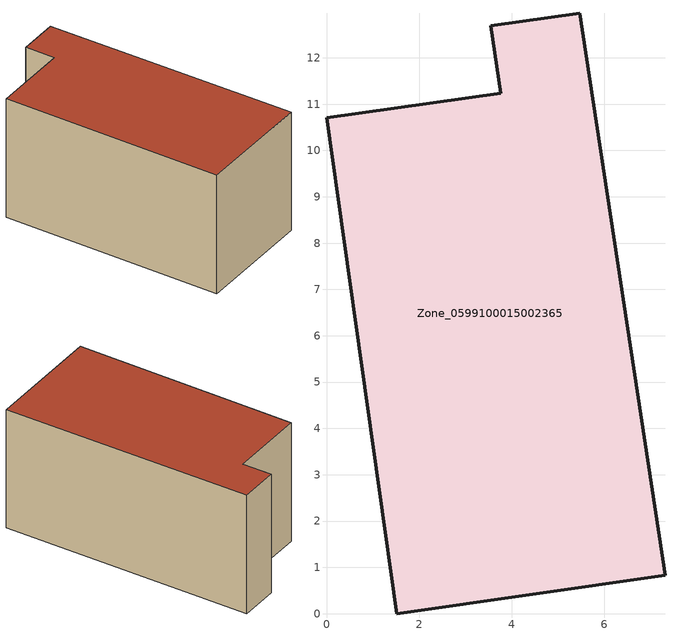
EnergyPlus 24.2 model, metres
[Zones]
Zone_0599100015002365
 floor ground (C_G): 7.31,0.83 1.52,0 0,10.71 3.76,11.24 3.55,12.69 5.47,12.96 z1.41
 wall outside (C_F): 1.52,0 7.31,0.83 5.47,12.96 3.55,12.69 3.76,11.24 0,10.71 1.52,0 z1.41:7.52
 roof outside (C_R): 0,10.71 1.52,0 7.31,0.83 5.47,12.96 3.55,12.69 3.76,11.24 z7.52
[BUILDING]
Pand.0599100015002365: North Axis=0; Terrain=City; Loads Convergence Tolerance Value=0.04; Temperature Convergence Tolerance Value=0.4; Solar Distribution=FullExterior; Maximum Number of Warmup Days=25; Minimum Number of Warmup Days=1
[Site:Location]
Rotterdam.The.Hague.AP_ZH_NLD Design_Conditions: Latitude=51.96; Longitude=4.45; Time Zone=1; Elevation=-4.5
[SITE:GROUNDTEMPERATURE:BUILDINGSURFACE]
18, 18, 18, 18, 18, 18, 18, 18, 18, 18, 18, 18
[MATERIAL] Thermal Absorptance=0.9; Solar Absorptance=0.7; Visible Absorptance=0.7
Name | Roughness | Thickness | Conductivity | Density | Specific Heat
G.TC.1975-1991 | MediumSmooth | 0.15 | 0.288461 | 540 | 1210
F.TC.1975-1991 | Rough | 0.3 | 0.230769 | 1920 | 840
R.TC.1975-1991 | MediumRough | 0.2 | 0.153846 | 1500 | 1000
[CONSTRUCTION]
C_G: G.TC.1975-1991
C_F: F.TC.1975-1991
C_R: R.TC.1975-1991
[ZONE]
Zone_0599100015002365: Type=1; Multiplier=1; Ceiling Height=Autocalculate; Volume=Autocalculate; Floor Area=autocalculate; Part of Total Floor Area=Yes
[ZONEINFILTRATION:DESIGNFLOWRATE]
Infil_Zone_0599100015002365: Zone or ZoneList or Space or SpaceList=Zone_0599100015002365; Schedule=AlwaysOn; Design Flow Rate Calculation Method=Flow/Area; Flow Rate per Floor Area=0.003; Constant Term Coefficient=1; Temperature Term Coefficient=0; Velocity Term Coefficient=0; Velocity Squared Term Coefficient=0
[HVACTEMPLATE:ZONE:IDEALLOADSAIRSYSTEM]
Zone_0599100015002365: Maximum Heating Supply Air Temperature=50; Minimum Cooling Supply Air Temperature=13; Maximum Heating Supply Air Humidity Ratio=0.0156; Minimum Cooling Supply Air Humidity Ratio=0.0077; Heating Limit=NoLimit; Cooling Limit=NoLimit; Dehumidification Control Type=ConstantSensibleHeatRatio; Cooling Sensible Heat Ratio=0.7; Dehumidification Setpoint=60; Humidification Control Type=None; Humidification Setpoint=30; Outdoor Air Method=None; Outdoor Air Flow Rate per Person=0.00944; Outdoor Air Flow Rate per Zone Floor Area=0; Outdoor Air Flow Rate per Zone=0; Demand Controlled Ventilation Type=None; Outdoor Air Economizer Type=NoEconomizer; Heat Recovery Type=None; Sensible Heat Recovery Effectiveness=0.7; Latent Heat Recovery Effectiveness=0.65
[ZONECONTROL:THERMOSTAT]
ThermostatControl_Zone_0599100015002365: Zone or ZoneList=Zone_0599100015002365; Control Type Schedule=DualSetpointControlType; Control 1=Thermostat_Zone_0599100015002365; Temperature Difference Between Cutout And Setpoint=0
[THERMOSTATSETPOINT:DUALSETPOINT]
Thermostat_Zone_0599100015002365: Heating Setpoint Temperature Schedule=HeatingSetpoint_Zone_0599100015002365; Cooling Setpoint Temperature Schedule=CoolingSetpoint_Zone_0599100015002365
[SCHEDULE:COMPACT]
HeatingSetpoint_Zone_0599100015002365: Through: 12/31, For: AllDays, Until: 24:00, 21
CoolingSetpoint_Zone_0599100015002365: Through: 12/31, For: AllDays, Until: 24:00, 24
DualSetpointControlType: Through: 12/31, For: AllDays, Until: 24:00, 4
AlwaysOn: Through: 12/31, For: AllDays, Until: 24:00, 1
